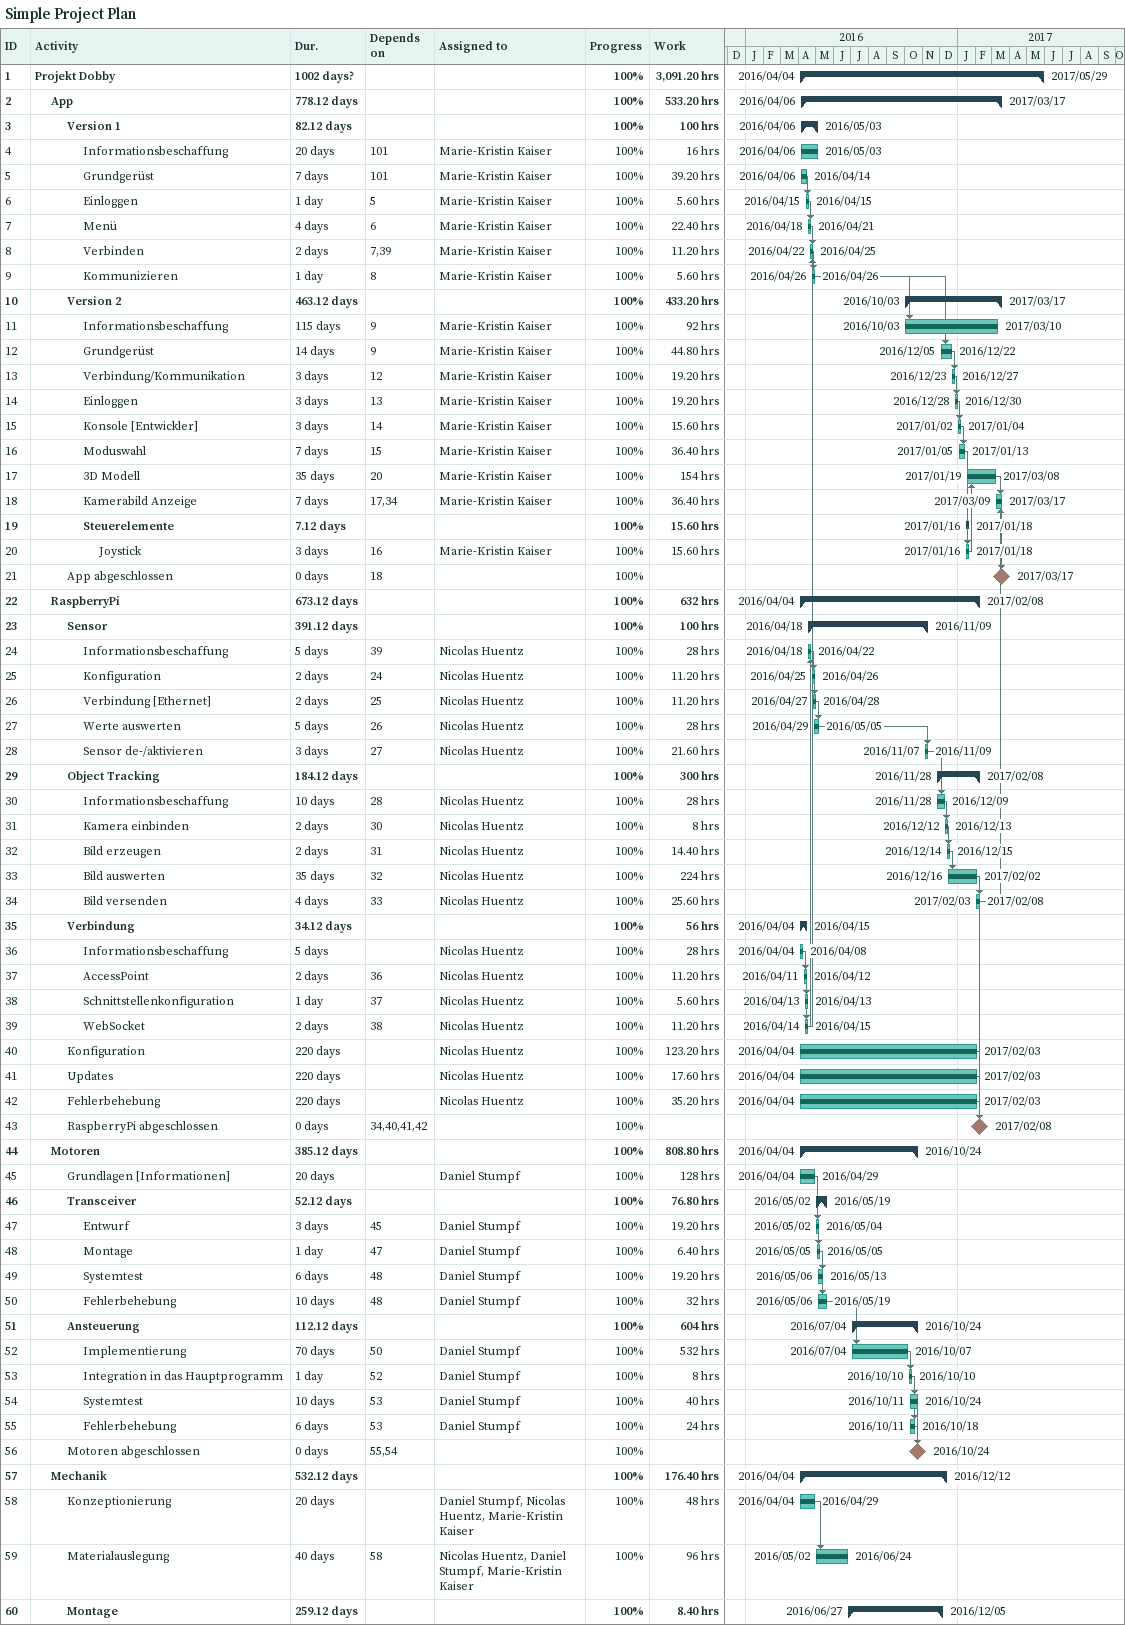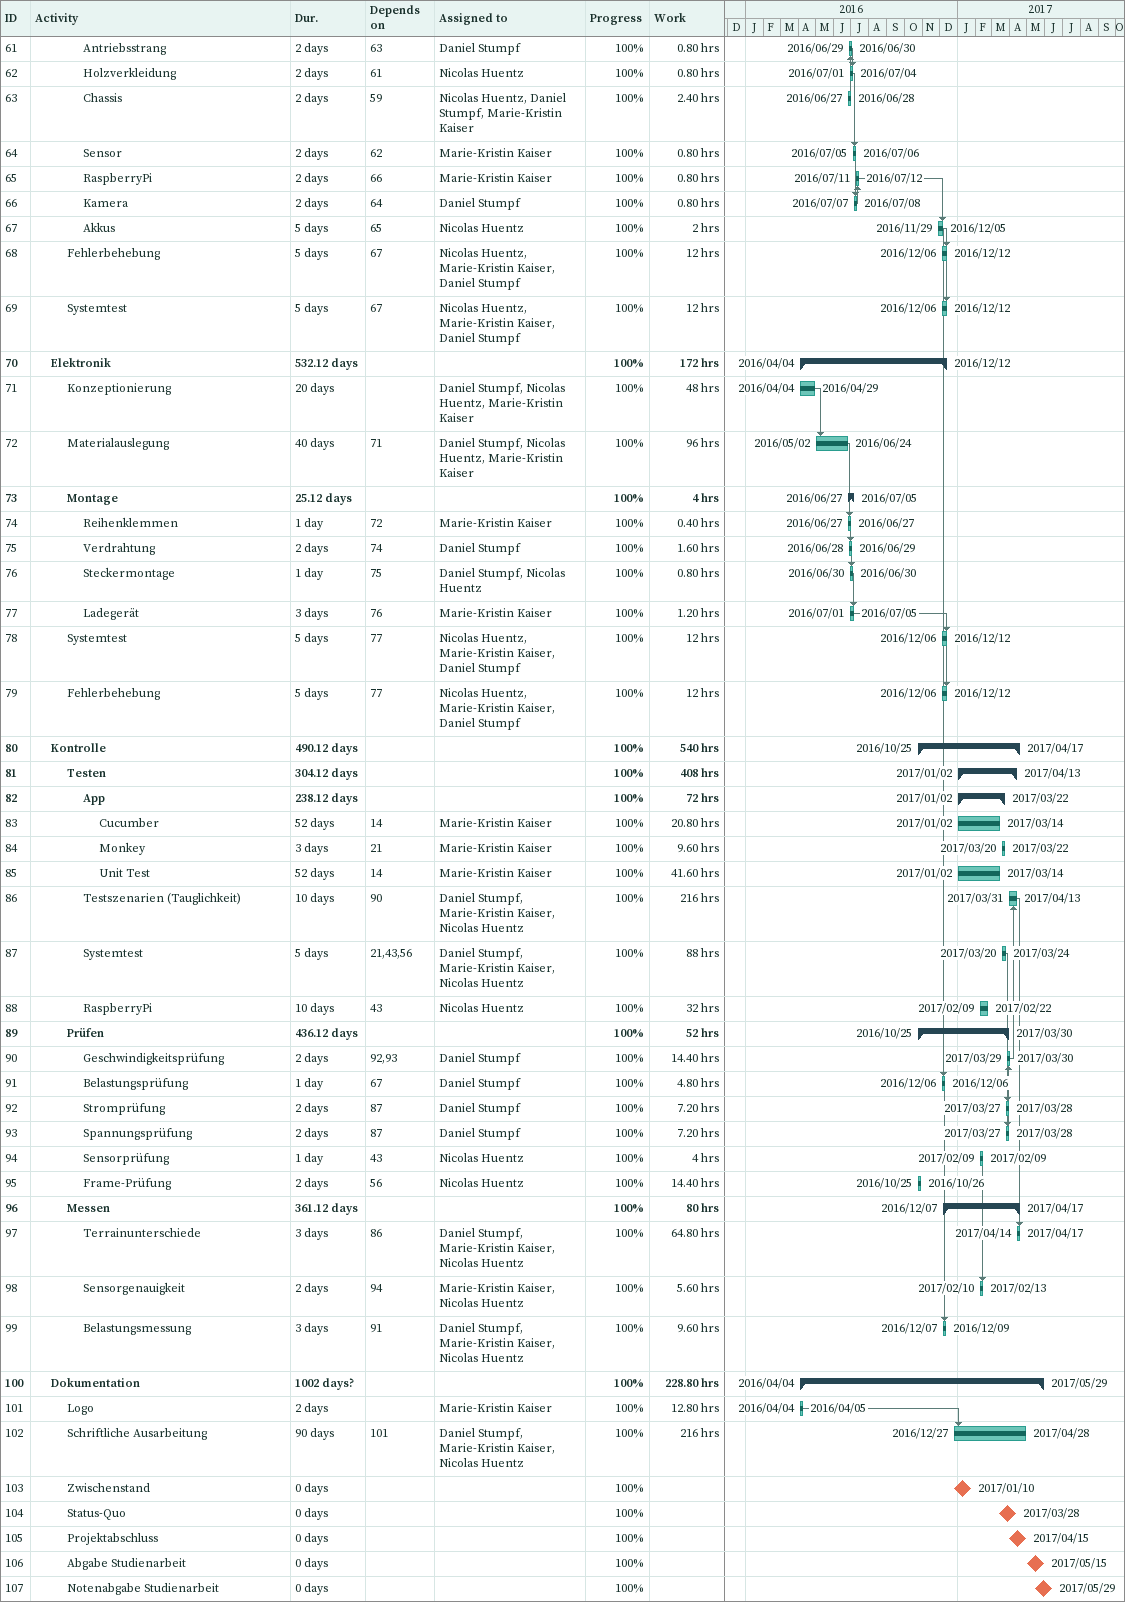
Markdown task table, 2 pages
Simple Project Plan

| ID | Level | Task | Duration | Start | Finish | Predecessors | Resources | % complete | Work (h) |
|---|---|---|---|---|---|---|---|---|---|
| 1 | 1 | **Projekt Dobby** | 1002d? | 2016-04-04 | 2017-05-29 |  |  | 100 | 3091.20 |
| 2 | 2 | **App** | 778.12d | 2016-04-06 | 2017-03-17 |  |  | 100 | 533.20 |
| 3 | 3 | **Version 1** | 82.12d | 2016-04-06 | 2016-05-03 |  |  | 100 | 100 |
| 4 | 4 | Informationsbeschaffung | 20d | 2016-04-06 | 2016-05-03 | 101 | Marie-Kristin Kaiser | 100 | 16 |
| 5 | 4 | Grundgerüst | 7d | 2016-04-06 | 2016-04-14 | 101 | Marie-Kristin Kaiser | 100 | 39.20 |
| 6 | 4 | Einloggen | 1d | 2016-04-15 | 2016-04-15 | 5 | Marie-Kristin Kaiser | 100 | 5.60 |
| 7 | 4 | Menü | 4d | 2016-04-18 | 2016-04-21 | 6 | Marie-Kristin Kaiser | 100 | 22.40 |
| 8 | 4 | Verbinden | 2d | 2016-04-22 | 2016-04-25 | 7, 39 | Marie-Kristin Kaiser | 100 | 11.20 |
| 9 | 4 | Kommunizieren | 1d | 2016-04-26 | 2016-04-26 | 8 | Marie-Kristin Kaiser | 100 | 5.60 |
| 10 | 3 | **Version 2** | 463.12d | 2016-10-03 | 2017-03-17 |  |  | 100 | 433.20 |
| 11 | 4 | Informationsbeschaffung | 115d | 2016-10-03 | 2017-03-10 | 9 | Marie-Kristin Kaiser | 100 | 92 |
| 12 | 4 | Grundgerüst | 14d | 2016-12-05 | 2016-12-22 | 9 | Marie-Kristin Kaiser | 100 | 44.80 |
| 13 | 4 | Verbindung/Kommunikation | 3d | 2016-12-23 | 2016-12-27 | 12 | Marie-Kristin Kaiser | 100 | 19.20 |
| 14 | 4 | Einloggen | 3d | 2016-12-28 | 2016-12-30 | 13 | Marie-Kristin Kaiser | 100 | 19.20 |
| 15 | 4 | Konsole [Entwickler] | 3d | 2017-01-02 | 2017-01-04 | 14 | Marie-Kristin Kaiser | 100 | 15.60 |
| 16 | 4 | Moduswahl | 7d | 2017-01-05 | 2017-01-13 | 15 | Marie-Kristin Kaiser | 100 | 36.40 |
| 17 | 4 | 3D Modell | 35d | 2017-01-19 | 2017-03-08 | 20 | Marie-Kristin Kaiser | 100 | 154 |
| 18 | 4 | Kamerabild Anzeige | 7d | 2017-03-09 | 2017-03-17 | 17, 34 | Marie-Kristin Kaiser | 100 | 36.40 |
| 19 | 4 | **Steuerelemente** | 7.12d | 2017-01-16 | 2017-01-18 |  |  | 100 | 15.60 |
| 20 | 5 | Joystick | 3d | 2017-01-16 | 2017-01-18 | 16 | Marie-Kristin Kaiser | 100 | 15.60 |
| 21 | 3 | App abgeschlossen | 0d | 2017-03-17 | 2017-03-17 | 18 |  | 100 |  |
| 22 | 2 | **RaspberryPi** | 673.12d | 2016-04-04 | 2017-02-08 |  |  | 100 | 632 |
| 23 | 3 | **Sensor** | 391.12d | 2016-04-18 | 2016-11-09 |  |  | 100 | 100 |
| 24 | 4 | Informationsbeschaffung | 5d | 2016-04-18 | 2016-04-22 | 39 | Nicolas Huentz | 100 | 28 |
| 25 | 4 | Konfiguration | 2d | 2016-04-25 | 2016-04-26 | 24 | Nicolas Huentz | 100 | 11.20 |
| 26 | 4 | Verbindung [Ethernet] | 2d | 2016-04-27 | 2016-04-28 | 25 | Nicolas Huentz | 100 | 11.20 |
| 27 | 4 | Werte auswerten | 5d | 2016-04-29 | 2016-05-05 | 26 | Nicolas Huentz | 100 | 28 |
| 28 | 4 | Sensor de-/aktivieren | 3d | 2016-11-07 | 2016-11-09 | 27 | Nicolas Huentz | 100 | 21.60 |
| 29 | 3 | **Object Tracking** | 184.12d | 2016-11-28 | 2017-02-08 |  |  | 100 | 300 |
| 30 | 4 | Informationsbeschaffung | 10d | 2016-11-28 | 2016-12-09 | 28 | Nicolas Huentz | 100 | 28 |
| 31 | 4 | Kamera einbinden | 2d | 2016-12-12 | 2016-12-13 | 30 | Nicolas Huentz | 100 | 8 |
| 32 | 4 | Bild erzeugen | 2d | 2016-12-14 | 2016-12-15 | 31 | Nicolas Huentz | 100 | 14.40 |
| 33 | 4 | Bild auswerten | 35d | 2016-12-16 | 2017-02-02 | 32 | Nicolas Huentz | 100 | 224 |
| 34 | 4 | Bild versenden | 4d | 2017-02-03 | 2017-02-08 | 33 | Nicolas Huentz | 100 | 25.60 |
| 35 | 3 | **Verbindung** | 34.12d | 2016-04-04 | 2016-04-15 |  |  | 100 | 56 |
| 36 | 4 | Informationsbeschaffung | 5d | 2016-04-04 | 2016-04-08 |  | Nicolas Huentz | 100 | 28 |
| 37 | 4 | AccessPoint | 2d | 2016-04-11 | 2016-04-12 | 36 | Nicolas Huentz | 100 | 11.20 |
| 38 | 4 | Schnittstellenkonfiguration | 1d | 2016-04-13 | 2016-04-13 | 37 | Nicolas Huentz | 100 | 5.60 |
| 39 | 4 | WebSocket | 2d | 2016-04-14 | 2016-04-15 | 38 | Nicolas Huentz | 100 | 11.20 |
| 40 | 3 | Konfiguration | 220d | 2016-04-04 | 2017-02-03 |  | Nicolas Huentz | 100 | 123.20 |
| 41 | 3 | Updates | 220d | 2016-04-04 | 2017-02-03 |  | Nicolas Huentz | 100 | 17.60 |
| 42 | 3 | Fehlerbehebung | 220d | 2016-04-04 | 2017-02-03 |  | Nicolas Huentz | 100 | 35.20 |
| 43 | 3 | RaspberryPi abgeschlossen | 0d | 2017-02-08 | 2017-02-08 | 34, 40, 41, 42 |  | 100 |  |
| 44 | 2 | **Motoren** | 385.12d | 2016-04-04 | 2016-10-24 |  |  | 100 | 808.80 |
| 45 | 3 | Grundlagen [Informationen] | 20d | 2016-04-04 | 2016-04-29 |  | Daniel Stumpf | 100 | 128 |
| 46 | 3 | **Transceiver** | 52.12d | 2016-05-02 | 2016-05-19 |  |  | 100 | 76.80 |
| 47 | 4 | Entwurf | 3d | 2016-05-02 | 2016-05-04 | 45 | Daniel Stumpf | 100 | 19.20 |
| 48 | 4 | Montage | 1d | 2016-05-05 | 2016-05-05 | 47 | Daniel Stumpf | 100 | 6.40 |
| 49 | 4 | Systemtest | 6d | 2016-05-06 | 2016-05-13 | 48 | Daniel Stumpf | 100 | 19.20 |
| 50 | 4 | Fehlerbehebung | 10d | 2016-05-06 | 2016-05-19 | 48 | Daniel Stumpf | 100 | 32 |
| 51 | 3 | **Ansteuerung** | 112.12d | 2016-07-04 | 2016-10-24 |  |  | 100 | 604 |
| 52 | 4 | Implementierung | 70d | 2016-07-04 | 2016-10-07 | 50 | Daniel Stumpf | 100 | 532 |
| 53 | 4 | Integration in das Hauptprogramm | 1d | 2016-10-10 | 2016-10-10 | 52 | Daniel Stumpf | 100 | 8 |
| 54 | 4 | Systemtest | 10d | 2016-10-11 | 2016-10-24 | 53 | Daniel Stumpf | 100 | 40 |
| 55 | 4 | Fehlerbehebung | 6d | 2016-10-11 | 2016-10-18 | 53 | Daniel Stumpf | 100 | 24 |
| 56 | 3 | Motoren abgeschlossen | 0d | 2016-10-24 | 2016-10-24 | 55, 54 |  | 100 |  |
| 57 | 2 | **Mechanik** | 532.12d | 2016-04-04 | 2016-12-12 |  |  | 100 | 176.40 |
| 58 | 3 | Konzeptionierung | 20d | 2016-04-04 | 2016-04-29 |  | Daniel Stumpf, Nicolas Huentz, Marie-Kristin Kaiser | 100 | 48 |
| 59 | 3 | Materialauslegung | 40d | 2016-05-02 | 2016-06-24 | 58 | Nicolas Huentz, Daniel Stumpf, Marie-Kristin Kaiser | 100 | 96 |
| 60 | 3 | **Montage** | 259.12d | 2016-06-27 | 2016-12-05 |  |  | 100 | 8.40 |
| 61 | 4 | Antriebsstrang | 2d | 2016-06-29 | 2016-06-30 | 63 | Daniel Stumpf | 100 | 0.80 |
| 62 | 4 | Holzverkleidung | 2d | 2016-07-01 | 2016-07-04 | 61 | Nicolas Huentz | 100 | 0.80 |
| 63 | 4 | Chassis | 2d | 2016-06-27 | 2016-06-28 | 59 | Nicolas Huentz, Daniel Stumpf, Marie-Kristin Kaiser | 100 | 2.40 |
| 64 | 4 | Sensor | 2d | 2016-07-05 | 2016-07-06 | 62 | Marie-Kristin Kaiser | 100 | 0.80 |
| 65 | 4 | RaspberryPi | 2d | 2016-07-11 | 2016-07-12 | 66 | Marie-Kristin Kaiser | 100 | 0.80 |
| 66 | 4 | Kamera | 2d | 2016-07-07 | 2016-07-08 | 64 | Daniel Stumpf | 100 | 0.80 |
| 67 | 4 | Akkus | 5d | 2016-11-29 | 2016-12-05 | 65 | Nicolas Huentz | 100 | 2 |
| 68 | 3 | Fehlerbehebung | 5d | 2016-12-06 | 2016-12-12 | 67 | Nicolas Huentz, Marie-Kristin Kaiser, Daniel Stumpf | 100 | 12 |
| 69 | 3 | Systemtest | 5d | 2016-12-06 | 2016-12-12 | 67 | Nicolas Huentz, Marie-Kristin Kaiser, Daniel Stumpf | 100 | 12 |
| 70 | 2 | **Elektronik** | 532.12d | 2016-04-04 | 2016-12-12 |  |  | 100 | 172 |
| 71 | 3 | Konzeptionierung | 20d | 2016-04-04 | 2016-04-29 |  | Daniel Stumpf, Nicolas Huentz, Marie-Kristin Kaiser | 100 | 48 |
| 72 | 3 | Materialauslegung | 40d | 2016-05-02 | 2016-06-24 | 71 | Daniel Stumpf, Nicolas Huentz, Marie-Kristin Kaiser | 100 | 96 |
| 73 | 3 | **Montage** | 25.12d | 2016-06-27 | 2016-07-05 |  |  | 100 | 4 |
| 74 | 4 | Reihenklemmen | 1d | 2016-06-27 | 2016-06-27 | 72 | Marie-Kristin Kaiser | 100 | 0.40 |
| 75 | 4 | Verdrahtung | 2d | 2016-06-28 | 2016-06-29 | 74 | Daniel Stumpf | 100 | 1.60 |
| 76 | 4 | Steckermontage | 1d | 2016-06-30 | 2016-06-30 | 75 | Daniel Stumpf, Nicolas Huentz | 100 | 0.80 |
| 77 | 4 | Ladegerät | 3d | 2016-07-01 | 2016-07-05 | 76 | Marie-Kristin Kaiser | 100 | 1.20 |
| 78 | 3 | Systemtest | 5d | 2016-12-06 | 2016-12-12 | 77 | Nicolas Huentz, Marie-Kristin Kaiser, Daniel Stumpf | 100 | 12 |
| 79 | 3 | Fehlerbehebung | 5d | 2016-12-06 | 2016-12-12 | 77 | Nicolas Huentz, Marie-Kristin Kaiser, Daniel Stumpf | 100 | 12 |
| 80 | 2 | **Kontrolle** | 490.12d | 2016-10-25 | 2017-04-17 |  |  | 100 | 540 |
| 81 | 3 | **Testen** | 304.12d | 2017-01-02 | 2017-04-13 |  |  | 100 | 408 |
| 82 | 4 | **App** | 238.12d | 2017-01-02 | 2017-03-22 |  |  | 100 | 72 |
| 83 | 5 | Cucumber | 52d | 2017-01-02 | 2017-03-14 | 14 | Marie-Kristin Kaiser | 100 | 20.80 |
| 84 | 5 | Monkey | 3d | 2017-03-20 | 2017-03-22 | 21 | Marie-Kristin Kaiser | 100 | 9.60 |
| 85 | 5 | Unit Test | 52d | 2017-01-02 | 2017-03-14 | 14 | Marie-Kristin Kaiser | 100 | 41.60 |
| 86 | 4 | Testszenarien (Tauglichkeit) | 10d | 2017-03-31 | 2017-04-13 | 90 | Daniel Stumpf, Marie-Kristin Kaiser, Nicolas Huentz | 100 | 216 |
| 87 | 4 | Systemtest | 5d | 2017-03-20 | 2017-03-24 | 21, 43, 56 | Daniel Stumpf, Marie-Kristin Kaiser, Nicolas Huentz | 100 | 88 |
| 88 | 4 | RaspberryPi | 10d | 2017-02-09 | 2017-02-22 | 43 | Nicolas Huentz | 100 | 32 |
| 89 | 3 | **Prüfen** | 436.12d | 2016-10-25 | 2017-03-30 |  |  | 100 | 52 |
| 90 | 4 | Geschwindigkeitsprüfung | 2d | 2017-03-29 | 2017-03-30 | 92, 93 | Daniel Stumpf | 100 | 14.40 |
| 91 | 4 | Belastungsprüfung | 1d | 2016-12-06 | 2016-12-06 | 67 | Daniel Stumpf | 100 | 4.80 |
| 92 | 4 | Stromprüfung | 2d | 2017-03-27 | 2017-03-28 | 87 | Daniel Stumpf | 100 | 7.20 |
| 93 | 4 | Spannungsprüfung | 2d | 2017-03-27 | 2017-03-28 | 87 | Daniel Stumpf | 100 | 7.20 |
| 94 | 4 | Sensorprüfung | 1d | 2017-02-09 | 2017-02-09 | 43 | Nicolas Huentz | 100 | 4 |
| 95 | 4 | Frame-Prüfung | 2d | 2016-10-25 | 2016-10-26 | 56 | Nicolas Huentz | 100 | 14.40 |
| 96 | 3 | **Messen** | 361.12d | 2016-12-07 | 2017-04-17 |  |  | 100 | 80 |
| 97 | 4 | Terrainunterschiede | 3d | 2017-04-14 | 2017-04-17 | 86 | Daniel Stumpf, Marie-Kristin Kaiser, Nicolas Huentz | 100 | 64.80 |
| 98 | 4 | Sensorgenauigkeit | 2d | 2017-02-10 | 2017-02-13 | 94 | Marie-Kristin Kaiser, Nicolas Huentz | 100 | 5.60 |
| 99 | 4 | Belastungsmessung | 3d | 2016-12-07 | 2016-12-09 | 91 | Daniel Stumpf, Marie-Kristin Kaiser, Nicolas Huentz | 100 | 9.60 |
| 100 | 2 | **Dokumentation** | 1002d? | 2016-04-04 | 2017-05-29 |  |  | 100 | 228.80 |
| 101 | 3 | Logo | 2d | 2016-04-04 | 2016-04-05 |  | Marie-Kristin Kaiser | 100 | 12.80 |
| 102 | 3 | Schriftliche Ausarbeitung | 90d | 2016-12-27 | 2017-04-28 | 101 | Daniel Stumpf, Marie-Kristin Kaiser, Nicolas Huentz | 100 | 216 |
| 103 | 3 | Zwischenstand | 0d | 2017-01-10 | 2017-01-10 |  |  | 100 |  |
| 104 | 3 | Status-Quo | 0d | 2017-03-28 | 2017-03-28 |  |  | 100 |  |
| 105 | 3 | Projektabschluss | 0d | 2017-04-15 | 2017-04-15 |  |  | 100 |  |
| 106 | 3 | Abgabe Studienarbeit | 0d | 2017-05-15 | 2017-05-15 |  |  | 100 |  |
| 107 | 3 | Notenabgabe Studienarbeit | 0d | 2017-05-29 | 2017-05-29 |  |  | 100 |  |
